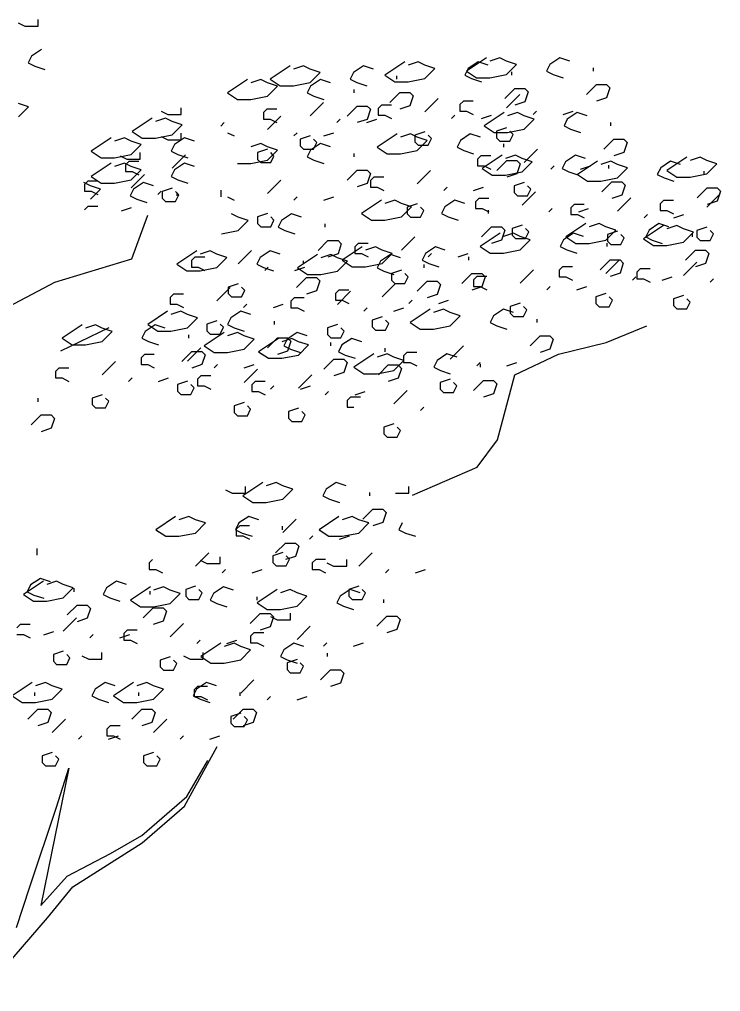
# Model space of a CAD drawing. Header units: millimetres. Extents: x 87938 to 265635, y 330093 to 434310.
# Drawn here: x 119808 to 122006, y 371085 to 374130 of the extents above; entities that cross this region are included whole.
import ezdxf

# ---------------------------------------------------------------- set-up
doc = ezdxf.new("R2010")
doc.units = ezdxf.units.MM

# ---------------------------------------------------------------- blocks, each defined once
blk = doc.blocks.new('A$C5DD37D67')
for p, q in [((2432.2, 5549.1), (2445.2, 5542.6)), ((2445.2, 5542.6), (2471.3, 5542.6)), ((2471.3, 5542.6), (2471.3, 5555.7)), ((2458.2, 5483.9), (2451.7, 5470.9)), ((2477.8, 5497), (2458.2, 5483.9)), ((2451.7, 5470.9), (2464.8, 5464.4)), ((2464.8, 5464.4), (2484.3, 5457.8)), ((2964.9, 5465), (2925.8, 5439)), ((2991, 5465), (2971.4, 5458.5)), ((3004, 5458.5), (2991, 5465)), ((3108.3, 5465), (3088.7, 5452)), ((3127.9, 5458.5), (3108.3, 5465)), ((3189.7, 5472.7), (3150.6, 5446.6)), ((3215.7, 5472.7), (3196.2, 5466.1)), ((3228.8, 5466.1), (3215.7, 5472.7)), ((3248.3, 5459.6), (3228.8, 5466.1)), ((3349.7, 5480.3), (3310.6, 5454.2)), ((3333.1, 5472.7), (3313.5, 5459.6)), ((3352.6, 5466.1), (3333.1, 5472.7)), ((3375.7, 5480.3), (3356.2, 5473.8)), ((3388.8, 5473.8), (3375.7, 5480.3)), ((3408.3, 5467.3), (3388.8, 5473.8)), ((3388.8, 5447.7), (3408.3, 5467.3)), ((3473.5, 5467.3), (3467, 5454.2)), ((3493.1, 5480.3), (3473.5, 5467.3)), ((3512.6, 5473.8), (3493.1, 5480.3)), ((3023.6, 5452), (3004, 5458.5)), ((3004, 5432.4), (3023.6, 5452)), ((3088.7, 5452), (3082.2, 5439)), ((3150.6, 5446.6), (3170.1, 5433.5)), ((3173.5, 5445.5), (3173.5, 5439)), ((3228.8, 5440.1), (3248.3, 5459.6)), ((3313.5, 5459.6), (3307, 5446.6)), ((3307, 5446.6), (3320, 5440.1)), ((3310.6, 5454.2), (3330.1, 5441.2)), ((3356.2, 5441.2), (3388.8, 5447.7)), ((3398.2, 5453.1), (3398.2, 5446.6)), ((3467, 5454.2), (3480, 5447.7)), ((3480, 5447.7), (3499.6, 5441.2)), ((3558.2, 5460.7), (3558.2, 5454.2)), ((2881.1, 5438.4), (2842, 5412.3)), ((2907.2, 5438.4), (2887.6, 5431.8)), ((2920.2, 5431.8), (2907.2, 5438.4)), ((2939.8, 5425.3), (2920.2, 5431.8)), ((2920.2, 5405.7), (2939.8, 5425.3)), ((2925.8, 5439), (2945.4, 5425.9)), ((2945.4, 5425.9), (2971.4, 5425.9)), ((2971.4, 5425.9), (3004, 5432.4)), ((3004.9, 5425.3), (2998.4, 5412.3)), ((3024.5, 5438.4), (3004.9, 5425.3)), ((3044, 5431.8), (3024.5, 5438.4)), ((3082.2, 5439), (3095.3, 5432.4)), ((3095.3, 5432.4), (3114.8, 5425.9)), ((3170.1, 5433.5), (3196.2, 5433.5)), ((3196.2, 5433.5), (3228.8, 5440.1)), ((3320, 5440.1), (3339.6, 5433.5)), ((3330.1, 5441.2), (3356.2, 5441.2)), ((3545.2, 5408.5), (3564.8, 5428.1)), ((3564.8, 5428.1), (3584.3, 5428.1)), ((3584.3, 5428.1), (3590.8, 5421.6)), ((2842, 5412.3), (2861.6, 5399.2)), ((2887.6, 5399.2), (2920.2, 5405.7)), ((2998.4, 5412.3), (3011.5, 5405.7)), ((3011.5, 5405.7), (3031, 5399.2)), ((3089.7, 5418.8), (3089.7, 5412.3)), ((3160.4, 5393.3), (3180, 5412.9)), ((3180, 5412.9), (3199.5, 5412.9)), ((3199.5, 5412.9), (3206.1, 5406.3)), ((3206.1, 5406.3), (3199.5, 5386.8)), ((3385.2, 5400.9), (3404.8, 5420.5)), ((3414.9, 5408.5), (3388.8, 5382.5)), ((3404.8, 5420.5), (3424.3, 5420.5)), ((3424.3, 5420.5), (3430.8, 5414)), ((3430.8, 5414), (3424.3, 5394.4)), ((3590.8, 5421.6), (3584.3, 5402)), ((2452.5, 5384.9), (2432.9, 5391.4)), ((2861.6, 5399.2), (2887.6, 5399.2)), ((3030.1, 5393.3), (3004, 5367.2)), ((3144.1, 5387.9), (3137.5, 5381.4)), ((3163.6, 5387.9), (3144.1, 5387.9)), ((3199.5, 5386.8), (3180, 5380.3)), ((3254.9, 5400.9), (3228.8, 5374.8)), ((3304.1, 5395.5), (3297.5, 5389)), ((3297.5, 5389), (3297.5, 5375.9)), ((3323.6, 5395.5), (3304.1, 5395.5)), ((3424.3, 5394.4), (3404.8, 5387.9)), ((3584.3, 5402), (3564.8, 5395.5)), ((2432.9, 5365.3), (2452.5, 5384.9)), ((2712.2, 5376.2), (2725.2, 5369.7)), ((2725.2, 5369.7), (2751.3, 5369.7)), ((2751.3, 5369.7), (2751.3, 5382.7)), ((2919.3, 5380.3), (2912.8, 5373.7)), ((2912.8, 5373.7), (2912.8, 5360.7)), ((2938.8, 5380.3), (2919.3, 5380.3)), ((3076.6, 5366.6), (3096.2, 5386.2)), ((3096.2, 5386.2), (3115.7, 5386.2)), ((3115.7, 5386.2), (3122.3, 5379.7)), ((3122.3, 5379.7), (3115.7, 5360.1)), ((3137.5, 5381.4), (3137.5, 5368.3)), ((3137.5, 5368.3), (3150.6, 5368.3)), ((3150.6, 5368.3), (3163.6, 5361.8)), ((3287.4, 5368.3), (3280.9, 5361.8)), ((3297.5, 5375.9), (3310.6, 5375.9)), ((3310.6, 5375.9), (3323.6, 5369.4)), ((3339.6, 5361.8), (3359.1, 5368.3)), ((3384, 5373.6), (3344.9, 5347.5)), ((3410, 5373.6), (3390.5, 5367)), ((3423.1, 5367), (3410, 5373.6)), ((3447.4, 5375.9), (3440.9, 5369.4)), ((3499.6, 5369.4), (3519.1, 5375.9)), ((3527.3, 5373.6), (3507.8, 5360.5)), ((3546.9, 5367), (3527.3, 5373.6)), ((2694.4, 5362.1), (2655.3, 5336)), ((2720.5, 5362.1), (2701, 5355.6)), ((2733.5, 5355.6), (2720.5, 5362.1)), ((2753.1, 5349.1), (2733.5, 5355.6)), ((2733.5, 5329.5), (2753.1, 5349.1)), ((2835.5, 5353.6), (2829, 5347)), ((2912.8, 5360.7), (2925.8, 5360.7)), ((2946.3, 5366.6), (2920.2, 5340.5)), ((2925.8, 5360.7), (2938.8, 5354.2)), ((3062.7, 5360.7), (3056.2, 5354.2)), ((3115.7, 5360.1), (3096.2, 5353.6)), ((3114.8, 5354.2), (3134.4, 5360.7)), ((3442.6, 5360.5), (3423.1, 5367)), ((3423.1, 5340.9), (3442.6, 5360.5)), ((3507.8, 5360.5), (3501.3, 5347.5)), ((3592.5, 5354), (3592.5, 5347.5)), ((2655.3, 5336), (2674.9, 5323)), ((2701, 5323), (2733.5, 5329.5)), ((2751.3, 5320.1), (2751.3, 5333.1)), ((2842, 5334), (2855, 5327.5)), ((2978.9, 5334), (2972.4, 5327.5)), ((3031, 5327.5), (3050.6, 5334)), ((3174.4, 5331.6), (3135.3, 5305.5)), ((3200.5, 5331.6), (3181, 5325.1)), ((3213.5, 5325.1), (3200.5, 5331.6)), ((3228.8, 5335.7), (3209.2, 5329.2)), ((3317.8, 5331.6), (3298.3, 5318.6)), ((3337.4, 5325.1), (3317.8, 5331.6)), ((3344.9, 5347.5), (3364.4, 5334.4)), ((3364.4, 5334.4), (3390.5, 5334.4)), ((3388.8, 5343.3), (3369.2, 5336.8)), ((3369.2, 5336.8), (3369.2, 5323.8)), ((3390.5, 5334.4), (3423.1, 5340.9)), ((3401.8, 5330.3), (3395.3, 5336.8)), ((3395.3, 5317.2), (3401.8, 5330.3)), ((3501.3, 5347.5), (3514.3, 5340.9)), ((3514.3, 5340.9), (3533.9, 5334.4)), ((2614.4, 5324), (2575.3, 5297.9)), ((2640.5, 5324), (2621, 5317.5)), ((2653.5, 5317.5), (2640.5, 5324)), ((2673.1, 5310.9), (2653.5, 5317.5)), ((2653.5, 5291.4), (2673.1, 5310.9)), ((2674.9, 5323), (2701, 5323)), ((2712.2, 5326.6), (2725.2, 5320.1)), ((2725.2, 5320.1), (2751.3, 5320.1)), ((2738.3, 5310.9), (2731.8, 5297.9)), ((2757.8, 5324), (2738.3, 5310.9)), ((2777.4, 5317.5), (2757.8, 5324)), ((2907.2, 5312.6), (2887.6, 5306)), ((2920.2, 5306), (2907.2, 5312.6)), ((3004, 5328.1), (2984.5, 5321.6)), ((2984.5, 5321.6), (2984.5, 5308.5)), ((3024.5, 5312.6), (3004.9, 5299.5)), ((3017.1, 5315), (3010.5, 5321.6)), ((3010.5, 5302), (3017.1, 5315)), ((3044, 5306), (3024.5, 5312.6)), ((3209.2, 5329.2), (3209.2, 5316.1)), ((3209.2, 5316.1), (3215.7, 5309.6)), ((3233.1, 5318.6), (3213.5, 5325.1)), ((3213.5, 5299), (3233.1, 5318.6)), ((3241.8, 5322.7), (3235.3, 5329.2)), ((3235.3, 5309.6), (3241.8, 5322.7)), ((3298.3, 5318.6), (3291.8, 5305.5)), ((3369.2, 5323.8), (3375.7, 5317.2)), ((3375.7, 5317.2), (3388.8, 5317.2)), ((3383, 5312.1), (3383, 5305.5)), ((3388.8, 5317.2), (3395.3, 5317.2)), ((3579.5, 5301.8), (3599, 5321.4)), ((3599, 5321.4), (3618.6, 5321.4)), ((3618.6, 5321.4), (3625.1, 5314.9)), ((3625.1, 5314.9), (3618.6, 5295.3)), ((2575.3, 5297.9), (2594.9, 5284.9)), ((2621, 5284.9), (2653.5, 5291.4)), ((2671.3, 5282), (2671.3, 5295)), ((2731.8, 5297.9), (2744.8, 5291.4)), ((2744.8, 5291.4), (2764.3, 5284.9)), ((2920.2, 5301.4), (2900.7, 5294.9)), ((2900.7, 5294.9), (2900.7, 5281.8)), ((2939.8, 5299.5), (2920.2, 5306)), ((2920.2, 5279.9), (2939.8, 5299.5)), ((2933.2, 5288.3), (2926.7, 5294.9)), ((2984.5, 5308.5), (2991, 5302)), ((2991, 5302), (3004, 5302)), ((3004.9, 5299.5), (2998.4, 5286.5)), ((3004, 5302), (3010.5, 5302)), ((3089.7, 5293), (3089.7, 5286.5)), ((3135.3, 5305.5), (3154.9, 5292.5)), ((3154.9, 5292.5), (3181, 5292.5)), ((3181, 5292.5), (3213.5, 5299)), ((3215.7, 5309.6), (3228.8, 5309.6)), ((3228.8, 5309.6), (3235.3, 5309.6)), ((3291.8, 5305.5), (3304.8, 5299)), ((3304.8, 5299), (3324.3, 5292.5)), ((3449.1, 5301.8), (3423.1, 5275.7)), ((3618.6, 5295.3), (3599, 5288.8)), ((2614.4, 5274.4), (2575.3, 5248.3)), ((2594.9, 5284.9), (2621, 5284.9)), ((2640.5, 5274.4), (2621, 5267.9)), ((2632.2, 5288.5), (2645.2, 5282)), ((2653.5, 5267.9), (2640.5, 5274.4)), ((2648.8, 5277.3), (2642.3, 5270.8)), ((2645.2, 5282), (2671.3, 5282)), ((2668.4, 5277.3), (2648.8, 5277.3)), ((2759.6, 5290.4), (2733.5, 5264.3)), ((2757.8, 5274.4), (2738.3, 5261.4)), ((2777.4, 5267.9), (2757.8, 5274.4)), ((2861.6, 5273.4), (2887.6, 5273.4)), ((2887.6, 5273.4), (2920.2, 5279.9)), ((2900.7, 5281.8), (2907.2, 5275.3)), ((2907.2, 5275.3), (2920.2, 5275.3)), ((2920.2, 5275.3), (2926.7, 5275.3)), ((2926.7, 5275.3), (2933.2, 5288.3)), ((2998.4, 5286.5), (3011.5, 5279.9)), ((3011.5, 5279.9), (3031, 5273.4)), ((3338.3, 5288.8), (3331.8, 5282.2)), ((3331.8, 5282.2), (3331.8, 5269.2)), ((3357.9, 5288.8), (3338.3, 5288.8)), ((3380.2, 5289.7), (3341.1, 5263.6)), ((3370, 5259.9), (3389.5, 5279.4)), ((3406.2, 5289.7), (3386.7, 5283.2)), ((3389.5, 5279.4), (3409.1, 5279.4)), ((3419.3, 5283.2), (3406.2, 5289.7)), ((3409.1, 5279.4), (3415.6, 5272.9)), ((3415.6, 5272.9), (3409.1, 5253.3)), ((3438.8, 5276.6), (3419.3, 5283.2)), ((3419.3, 5257.1), (3438.8, 5276.6)), ((3504, 5276.6), (3497.5, 5263.6)), ((3523.5, 5289.7), (3504, 5276.6)), ((3543.1, 5283.2), (3523.5, 5289.7)), ((3566.8, 5278.2), (3527.7, 5252.2)), ((3592.9, 5278.2), (3573.3, 5271.7)), ((3605.9, 5271.7), (3592.9, 5278.2)), ((3710.2, 5278.2), (3690.7, 5265.2)), ((3742.1, 5285.9), (3703, 5259.8)), ((3729.8, 5271.7), (3710.2, 5278.2)), ((3768.1, 5285.9), (3748.6, 5279.3)), ((3781.2, 5279.3), (3768.1, 5285.9)), ((3800.7, 5272.8), (3781.2, 5279.3)), ((3781.2, 5253.3), (3800.7, 5272.8)), ((2642.3, 5270.8), (2642.3, 5257.8)), ((2642.3, 5257.8), (2655.3, 5257.8)), ((2673.1, 5261.4), (2653.5, 5267.9)), ((2653.5, 5241.8), (2673.1, 5261.4)), ((2655.3, 5257.8), (2668.4, 5251.2)), ((2738.3, 5261.4), (2731.8, 5248.3)), ((3076.6, 5240.8), (3096.2, 5260.4)), ((3096.2, 5260.4), (3115.7, 5260.4)), ((3115.7, 5260.4), (3122.3, 5253.9)), ((3122.3, 5253.9), (3115.7, 5234.3)), ((3239.6, 5259.9), (3213.5, 5233.8)), ((3331.8, 5269.2), (3344.9, 5269.2)), ((3341.1, 5263.6), (3360.6, 5250.5)), ((3344.9, 5269.2), (3357.9, 5262.7)), ((3386.7, 5250.5), (3419.3, 5257.1)), ((3409.1, 5253.3), (3389.5, 5246.8)), ((3481.7, 5269.2), (3475.2, 5262.7)), ((3497.5, 5263.6), (3510.5, 5257.1)), ((3510.5, 5257.1), (3530.1, 5250.5)), ((3533.9, 5262.7), (3553.4, 5269.2)), ((3588.7, 5270.1), (3588.7, 5263.6)), ((3625.5, 5265.2), (3605.9, 5271.7)), ((3605.9, 5245.6), (3625.5, 5265.2)), ((3690.7, 5265.2), (3684.1, 5252.2)), ((3703, 5259.8), (3722.5, 5246.7)), ((3748.6, 5246.7), (3781.2, 5253.3)), ((3775.4, 5258.7), (3775.4, 5252.2)), ((2573.5, 5229.8), (2560.5, 5236.3)), ((2568.8, 5239.2), (2562.3, 5232.7)), ((2588.4, 5239.2), (2568.8, 5239.2)), ((2575.3, 5248.3), (2594.9, 5235.3)), ((2594.9, 5235.3), (2621, 5235.3)), ((2621, 5235.3), (2653.5, 5241.8)), ((2679.6, 5252.2), (2653.5, 5226.2)), ((2677.8, 5236.3), (2658.3, 5223.3)), ((2697.4, 5229.8), (2677.8, 5236.3)), ((2731.8, 5248.3), (2744.8, 5241.8)), ((2744.8, 5241.8), (2764.3, 5235.3)), ((2946.3, 5240.8), (2920.2, 5214.7)), ((3115.7, 5234.3), (3096.2, 5227.8)), ((3128.8, 5246.8), (3122.3, 5240.3)), ((3122.3, 5240.3), (3122.3, 5227.3)), ((3148.4, 5246.8), (3128.8, 5246.8)), ((3360.6, 5250.5), (3386.7, 5250.5)), ((3423.1, 5236.6), (3403.5, 5230.1)), ((3527.7, 5252.2), (3547.3, 5239.1)), ((3547.3, 5239.1), (3573.3, 5239.1)), ((3573.3, 5239.1), (3605.9, 5245.6)), ((3575.7, 5217.9), (3595.2, 5237.5)), ((3595.2, 5237.5), (3614.8, 5237.5)), ((3614.8, 5237.5), (3621.3, 5231)), ((3684.1, 5252.2), (3697.2, 5245.6)), ((3697.2, 5245.6), (3716.7, 5239.1)), ((3722.5, 5246.7), (3748.6, 5246.7)), ((2562.3, 5232.7), (2562.3, 5219.6)), ((2562.3, 5219.6), (2575.3, 5219.6)), ((2593.1, 5223.3), (2573.5, 5229.8)), ((2573.5, 5203.7), (2593.1, 5223.3)), ((2575.3, 5219.6), (2588.4, 5213.1)), ((2658.3, 5223.3), (2651.8, 5210.2)), ((2712.2, 5219.6), (2705.7, 5213.1)), ((2733.5, 5225.1), (2714, 5218.6)), ((2714, 5218.6), (2714, 5205.6)), ((2746.6, 5212.1), (2740.1, 5218.6)), ((2743, 5216.7), (2743, 5210.2)), ((2829, 5221.2), (2829, 5208.2)), ((3122.3, 5227.3), (3135.3, 5227.3)), ((3135.3, 5227.3), (3148.4, 5220.7)), ((3272.2, 5227.3), (3265.7, 5220.7)), ((3324.3, 5220.7), (3343.9, 5227.3)), ((3403.5, 5230.1), (3403.5, 5217)), ((3403.5, 5217), (3410, 5210.5)), ((3445.3, 5217.9), (3419.3, 5191.8)), ((3436.1, 5223.5), (3429.6, 5230.1)), ((3429.6, 5210.5), (3436.1, 5223.5)), ((3621.3, 5231), (3614.8, 5211.4)), ((3762.3, 5206.5), (3781.9, 5226.1)), ((3781.9, 5226.1), (3801.4, 5226.1)), ((3801.4, 5226.1), (3808, 5219.5)), ((3808, 5219.5), (3801.4, 5200)), ((2651.8, 5210.2), (2664.8, 5203.7)), ((2664.8, 5203.7), (2684.3, 5197.2)), ((2714, 5205.6), (2720.5, 5199.1)), ((2720.5, 5199.1), (2733.5, 5199.1)), ((2733.5, 5199.1), (2740.1, 5199.1)), ((2740.1, 5199.1), (2746.6, 5212.1)), ((2842, 5208.2), (2855, 5201.7)), ((2978.9, 5208.2), (2972.4, 5201.7)), ((3031, 5201.7), (3050.6, 5208.2)), ((3144, 5202), (3104.9, 5175.9)), ((3170, 5202), (3150.5, 5195.5)), ((3183.1, 5195.5), (3170, 5202)), ((3287.3, 5202), (3267.8, 5189)), ((3306.9, 5195.5), (3287.3, 5202)), ((3334.5, 5204.9), (3328, 5198.4)), ((3328, 5198.4), (3328, 5185.3)), ((3354.1, 5204.9), (3334.5, 5204.9)), ((3410, 5210.5), (3423.1, 5210.5)), ((3423.1, 5210.5), (3429.6, 5210.5)), ((3614.8, 5211.4), (3595.2, 5204.9)), ((3632, 5206.5), (3605.9, 5180.4)), ((3696.4, 5201.1), (3689.9, 5194.6)), ((3716, 5201.1), (3696.4, 5201.1)), ((3807.2, 5214.1), (3781.2, 5188)), ((3801.4, 5200), (3781.9, 5193.5)), ((2568.8, 5189.6), (2562.3, 5183.1)), ((2588.4, 5189.6), (2568.8, 5189.6)), ((2653.5, 5187), (2634, 5180.5)), ((3202.6, 5189), (3183.1, 5195.5)), ((3183.1, 5169.4), (3202.6, 5189)), ((3213.5, 5194.6), (3194, 5188.1)), ((3194, 5188.1), (3194, 5175.1)), ((3226.6, 5181.6), (3220.1, 5188.1)), ((3220.1, 5168.6), (3226.6, 5181.6)), ((3267.8, 5189), (3261.3, 5175.9)), ((3328, 5185.3), (3341.1, 5185.3)), ((3341.1, 5185.3), (3354.1, 5178.8)), ((3352.5, 5182.4), (3352.5, 5175.9)), ((3477.9, 5185.3), (3471.4, 5178.8)), ((3521.2, 5193.5), (3514.7, 5186.9)), ((3514.7, 5186.9), (3514.7, 5173.9)), ((3540.8, 5193.5), (3521.2, 5193.5)), ((3530.1, 5178.8), (3549.6, 5185.3)), ((3689.9, 5194.6), (3689.9, 5181.5)), ((3689.9, 5181.5), (3703, 5181.5)), ((3703, 5181.5), (3716, 5175)), ((2654.8, 5086.8), (2686.2, 5172.4)), ((2863.1, 5168.8), (2850, 5175.3)), ((2882.6, 5162.3), (2863.1, 5168.8)), ((2863.1, 5142.7), (2882.6, 5162.3)), ((2920.2, 5175.6), (2900.7, 5169.1)), ((2900.7, 5169.1), (2900.7, 5156)), ((2933.2, 5162.5), (2926.7, 5169.1)), ((2926.7, 5149.5), (2933.2, 5162.5)), ((2947.8, 5162.3), (2941.3, 5149.2)), ((2967.3, 5175.3), (2947.8, 5162.3)), ((2986.9, 5168.8), (2967.3, 5175.3)), ((3104.9, 5175.9), (3124.4, 5162.9)), ((3124.4, 5162.9), (3150.5, 5162.9)), ((3150.5, 5162.9), (3183.1, 5169.4)), ((3194, 5175.1), (3200.5, 5168.6)), ((3200.5, 5168.6), (3213.5, 5168.6)), ((3213.5, 5168.6), (3220.1, 5168.6)), ((3261.3, 5175.9), (3274.3, 5169.4)), ((3274.3, 5169.4), (3293.9, 5162.9)), ((3514.7, 5173.9), (3527.7, 5173.9)), ((3527.7, 5173.9), (3540.8, 5167.4)), ((3664.6, 5173.9), (3658.1, 5167.4)), ((3716.7, 5167.4), (3736.3, 5173.9)), ((2830.5, 5136.2), (2863.1, 5142.7)), ((2900.7, 5156), (2907.2, 5149.5)), ((2907.2, 5149.5), (2920.2, 5149.5)), ((2920.2, 5149.5), (2926.7, 5149.5)), ((2941.3, 5149.2), (2954.3, 5142.7)), ((2954.3, 5142.7), (2973.9, 5136.2)), ((3032.5, 5155.8), (3032.5, 5149.2)), ((3339.5, 5130.3), (3359, 5149.8)), ((3359, 5149.8), (3378.6, 5149.8)), ((3378.6, 5149.8), (3385.1, 5143.3)), ((3385.1, 5143.3), (3378.6, 5123.7)), ((3419.3, 5152.7), (3399.7, 5146.2)), ((3399.7, 5146.2), (3399.7, 5133.1)), ((3432.3, 5139.7), (3425.8, 5146.2)), ((3425.8, 5126.6), (3432.3, 5139.7)), ((3544, 5156.3), (3504.9, 5130.2)), ((3570, 5156.3), (3550.5, 5149.7)), ((3583.1, 5149.7), (3570, 5156.3)), ((3602.6, 5143.2), (3583.1, 5149.7)), ((3583.1, 5123.6), (3602.6, 5143.2)), ((3605.9, 5141.3), (3586.4, 5134.8)), ((3696.3, 5152.4), (3657.2, 5126.4)), ((3667.8, 5143.2), (3661.3, 5130.2)), ((3687.3, 5156.3), (3667.8, 5143.2)), ((3706.9, 5149.7), (3687.3, 5156.3)), ((3722.4, 5152.4), (3702.9, 5145.9)), ((3735.4, 5145.9), (3722.4, 5152.4)), ((3755, 5139.4), (3735.4, 5145.9)), ((3735.4, 5119.8), (3755, 5139.4)), ((3781.2, 5148.9), (3761.6, 5142.4)), ((3761.6, 5142.4), (3761.6, 5129.3)), ((3794.2, 5135.9), (3787.7, 5142.4)), ((3019.5, 5103.6), (3039, 5123.1)), ((3039, 5123.1), (3058.6, 5123.1)), ((3058.6, 5123.1), (3065.1, 5116.6)), ((3209.1, 5130.3), (3183.1, 5104.2)), ((3376.3, 5137.2), (3337.2, 5111.1)), ((3378.6, 5123.7), (3359, 5117.2)), ((3402.4, 5137.2), (3382.9, 5130.7)), ((3399.7, 5133.1), (3406.2, 5126.6)), ((3415.4, 5130.7), (3402.4, 5137.2)), ((3406.2, 5126.6), (3419.3, 5126.6)), ((3435, 5124.2), (3415.4, 5130.7)), ((3415.4, 5104.6), (3435, 5124.2)), ((3419.3, 5126.6), (3425.8, 5126.6)), ((3500.2, 5124.2), (3493.7, 5111.1)), ((3519.7, 5137.2), (3500.2, 5124.2)), ((3504.9, 5130.2), (3524.4, 5117.1)), ((3539.3, 5130.7), (3519.7, 5137.2)), ((3550.5, 5117.1), (3583.1, 5123.6)), ((3586.4, 5134.8), (3586.4, 5121.7)), ((3586.4, 5121.7), (3592.9, 5115.2)), ((3619, 5128.2), (3612.4, 5134.8)), ((3612.4, 5115.2), (3619, 5128.2)), ((3657.2, 5126.4), (3676.8, 5113.3)), ((3661.3, 5130.2), (3674.3, 5123.6)), ((3674.3, 5123.6), (3693.9, 5117.1)), ((3752.5, 5136.7), (3752.5, 5130.2)), ((3761.6, 5129.3), (3768.1, 5122.8)), ((3768.1, 5122.8), (3781.2, 5122.8)), ((3781.2, 5122.8), (3787.7, 5122.8)), ((3787.7, 5122.8), (3794.2, 5135.9)), ((2782.1, 5102.9), (2743, 5076.8)), ((2808.1, 5102.9), (2788.6, 5096.4)), ((2821.2, 5096.4), (2808.1, 5102.9)), ((2889.1, 5103.6), (2863.1, 5077.5)), ((2925.4, 5102.9), (2905.9, 5089.8)), ((2945, 5096.4), (2925.4, 5102.9)), ((3065.1, 5116.6), (3058.6, 5097)), ((3105.9, 5110.5), (3066.8, 5084.4)), ((3098.3, 5117.2), (3091.8, 5110.7)), ((3091.8, 5110.7), (3091.8, 5097.6)), ((3117.9, 5117.2), (3098.3, 5117.2)), ((3131.9, 5110.5), (3112.4, 5104)), ((3145, 5104), (3131.9, 5110.5)), ((3164.5, 5097.5), (3145, 5104)), ((3249.3, 5110.5), (3229.7, 5097.5)), ((3268.8, 5104), (3249.3, 5110.5)), ((3337.2, 5111.1), (3356.8, 5098.1)), ((3382.9, 5098.1), (3415.4, 5104.6)), ((3493.7, 5111.1), (3506.7, 5104.6)), ((3506.7, 5104.6), (3526.2, 5098.1)), ((3524.4, 5117.1), (3550.5, 5117.1)), ((3584.9, 5117.6), (3584.9, 5111.1)), ((3592.9, 5115.2), (3605.9, 5115.2)), ((3605.9, 5115.2), (3612.4, 5115.2)), ((3676.8, 5113.3), (3702.9, 5113.3)), ((3702.9, 5113.3), (3735.4, 5119.8)), ((3739.5, 5084.5), (3759, 5104.1)), ((3759, 5104.1), (3778.6, 5104.1)), ((3778.6, 5104.1), (3785.1, 5097.6)), ((2503.7, 5041), (2654.8, 5086.8)), ((2778.3, 5090.5), (2771.8, 5084)), ((2771.8, 5084), (2771.8, 5071)), ((2797.9, 5090.5), (2778.3, 5090.5)), ((2840.7, 5089.8), (2821.2, 5096.4)), ((2821.2, 5070.3), (2840.7, 5089.8)), ((2905.9, 5089.8), (2899.4, 5076.8)), ((3018.3, 5095.3), (2979.1, 5069.2)), ((2990.6, 5083.3), (2990.6, 5076.8)), ((3044.3, 5095.3), (3024.8, 5088.7)), ((3058.6, 5097), (3039, 5090.5)), ((3057.4, 5088.7), (3044.3, 5095.3)), ((3076.9, 5082.2), (3057.4, 5088.7)), ((3057.4, 5062.6), (3076.9, 5082.2)), ((3066.8, 5084.4), (3086.3, 5071.4)), ((3091.8, 5097.6), (3104.9, 5097.6)), ((3104.9, 5097.6), (3117.9, 5091.1)), ((3142.1, 5082.2), (3135.6, 5069.2)), ((3161.6, 5095.3), (3142.1, 5082.2)), ((3145, 5077.9), (3164.5, 5097.5)), ((3181.2, 5088.7), (3161.6, 5095.3)), ((3229.7, 5097.5), (3223.2, 5084.4)), ((3223.2, 5084.4), (3236.2, 5077.9)), ((3241.7, 5097.6), (3235.2, 5091.1)), ((3293.9, 5091.1), (3313.4, 5097.6)), ((3314.4, 5090.9), (3314.4, 5084.4)), ((3356.8, 5098.1), (3382.9, 5098.1)), ((3571.9, 5065.4), (3591.4, 5085)), ((3609.1, 5084.5), (3583.1, 5058.4)), ((3591.4, 5085), (3611, 5085)), ((3611, 5085), (3617.5, 5078.5)), ((3785.1, 5097.6), (3778.6, 5078)), ((2743, 5076.8), (2762.5, 5063.8)), ((2762.5, 5063.8), (2788.6, 5063.8)), ((2771.8, 5071), (2784.9, 5071)), ((2784.9, 5071), (2797.9, 5064.4)), ((2788.6, 5063.8), (2821.2, 5070.3)), ((2899.4, 5076.8), (2912.4, 5070.3)), ((2912.4, 5070.3), (2932, 5063.8)), ((2921.7, 5071), (2915.2, 5064.4)), ((2973.9, 5064.4), (2993.4, 5071)), ((2979.1, 5069.2), (2998.7, 5056.1)), ((3086.3, 5071.4), (3112.4, 5071.4)), ((3112.4, 5071.4), (3145, 5077.9)), ((3135.6, 5069.2), (3148.6, 5062.6)), ((3183.1, 5065), (3163.5, 5058.5)), ((3226.8, 5075.7), (3226.8, 5069.2)), ((3236.2, 5077.9), (3255.8, 5071.4)), ((3441.5, 5065.4), (3415.4, 5039.4)), ((3498.3, 5071.5), (3491.8, 5064.9)), ((3491.8, 5064.9), (3491.8, 5051.9)), ((3517.9, 5071.5), (3498.3, 5071.5)), ((3617.5, 5078.5), (3611, 5058.9)), ((3650.7, 5067.7), (3644.2, 5061.1)), ((3670.3, 5067.7), (3650.7, 5067.7)), ((3761.5, 5080.7), (3735.4, 5054.6)), ((3778.6, 5078), (3759, 5071.5)), ((2977.6, 5031.1), (2997.1, 5050.7)), ((2997.1, 5050.7), (3016.7, 5050.7)), ((2998.7, 5056.1), (3024.8, 5056.1)), ((3016.7, 5050.7), (3023.2, 5044.2)), ((3023.2, 5044.2), (3016.7, 5024.6)), ((3024.8, 5056.1), (3057.4, 5062.6)), ((3148.6, 5062.6), (3168.2, 5056.1)), ((3163.5, 5058.5), (3163.5, 5045.5)), ((3163.5, 5045.5), (3170, 5038.9)), ((3196.1, 5052), (3189.6, 5058.5)), ((3189.6, 5038.9), (3196.1, 5052)), ((3301.4, 5038.8), (3320.9, 5058.3)), ((3320.9, 5058.3), (3340.5, 5058.3)), ((3330.7, 5052.4), (3324.2, 5045.9)), ((3324.2, 5045.9), (3324.2, 5032.8)), ((3350.3, 5052.4), (3330.7, 5052.4)), ((3340.5, 5058.3), (3347, 5051.8)), ((3347, 5051.8), (3340.5, 5032.2)), ((3491.8, 5051.9), (3504.9, 5051.9)), ((3504.9, 5051.9), (3517.9, 5045.4)), ((3611, 5058.9), (3591.4, 5052.4)), ((3641.7, 5051.9), (3635.2, 5045.4)), ((3644.2, 5061.1), (3644.2, 5048.1)), ((3644.2, 5048.1), (3657.2, 5048.1)), ((3657.2, 5048.1), (3670.3, 5041.6)), ((3693.9, 5045.4), (3713.4, 5051.9)), ((3794.1, 5048.1), (3787.6, 5041.6)), ((2386.9, 4979.3), (2503.7, 5041)), ((2847.2, 5031.1), (2821.2, 5005)), ((2863.1, 5038.3), (2843.5, 5031.8)), ((2843.5, 5031.8), (2843.5, 5018.8)), ((2876.1, 5025.3), (2869.6, 5031.8)), ((2869.6, 5012.3), (2876.1, 5025.3)), ((3060.2, 5025.7), (3053.7, 5019.2)), ((3079.8, 5025.7), (3060.2, 5025.7)), ((3171, 5038.8), (3145, 5012.7)), ((3170, 5038.9), (3183.1, 5038.9)), ((3183.1, 5038.9), (3189.6, 5038.9)), ((3213.8, 5023.5), (3233.3, 5043.1)), ((3233.3, 5043.1), (3252.9, 5043.1)), ((3252.9, 5043.1), (3259.4, 5036.6)), ((3259.4, 5036.6), (3252.9, 5017)), ((3340.5, 5032.2), (3320.9, 5025.7)), ((3324.2, 5032.8), (3337.2, 5032.8)), ((3337.2, 5032.8), (3350.3, 5026.3)), ((3474.1, 5032.8), (3467.6, 5026.3)), ((3526.2, 5026.3), (3545.8, 5032.8)), ((2736.4, 5018.1), (2729.9, 5011.6)), ((2729.9, 5011.6), (2729.9, 4998.5)), ((2756, 5018.1), (2736.4, 5018.1)), ((2843.5, 5018.8), (2850, 5012.3)), ((2850, 5012.3), (2863.1, 5012.3)), ((2863.1, 5012.3), (2869.6, 5012.3)), ((2972.6, 5010.5), (2966.1, 5003.9)), ((2992.2, 5010.5), (2972.6, 5010.5)), ((3016.7, 5024.6), (2997.1, 5018.1)), ((3053.7, 5019.2), (3053.7, 5006.2)), ((3053.7, 5006.2), (3066.8, 5006.2)), ((3083.4, 5023.5), (3057.4, 4997.4)), ((3066.8, 5006.2), (3079.8, 4999.6)), ((3203.6, 5006.2), (3197.1, 4999.6)), ((3252.9, 5017), (3233.3, 5010.5)), ((3255.8, 4999.6), (3275.3, 5006.2)), ((3583.1, 5019.3), (3563.5, 5012.8)), ((3563.5, 5012.8), (3563.5, 4999.7)), ((3596.1, 5006.2), (3589.6, 5012.8)), ((3589.6, 4993.2), (3596.1, 5006.2)), ((3735.4, 5015.5), (3715.9, 5009)), ((3715.9, 5009), (3715.9, 4995.9)), ((3748.5, 5002.4), (3742, 5009)), ((2729.9, 4998.5), (2743, 4998.5)), ((2743, 4998.5), (2756, 4992)), ((2879.8, 4998.5), (2873.3, 4992)), ((2932, 4992), (2951.5, 4998.5)), ((2966.1, 5003.9), (2966.1, 4990.9)), ((2966.1, 4990.9), (2979.1, 4990.9)), ((2979.1, 4990.9), (2992.2, 4984.4)), ((3116, 4990.9), (3109.5, 4984.4)), ((3168.2, 4984.4), (3187.7, 4990.9)), ((3239.2, 4988.5), (3200.1, 4962.4)), ((3265.3, 4988.5), (3245.7, 4982)), ((3278.3, 4982), (3265.3, 4988.5)), ((3382.6, 4988.5), (3363, 4975.5)), ((3402.1, 4982), (3382.6, 4988.5)), ((3415.4, 5000.2), (3395.9, 4993.7)), ((3395.9, 4993.7), (3395.9, 4980.7)), ((3428.5, 4987.2), (3422, 4993.7)), ((3422, 4974.1), (3428.5, 4987.2)), ((3563.5, 4999.7), (3570, 4993.2)), ((3570, 4993.2), (3583.1, 4993.2)), ((3583.1, 4993.2), (3589.6, 4993.2)), ((3715.9, 4995.9), (3722.4, 4989.4)), ((3722.4, 4989.4), (3735.4, 4989.4)), ((3735.4, 4989.4), (3742, 4989.4)), ((3742, 4989.4), (3748.5, 5002.4)), ((2724.9, 4984.7), (2685.8, 4958.6)), ((2751, 4984.7), (2731.4, 4978.2)), ((2764, 4978.2), (2751, 4984.7)), ((2783.6, 4971.7), (2764, 4978.2)), ((2764, 4952.1), (2783.6, 4971.7)), ((2848.7, 4971.7), (2842.2, 4958.6)), ((2868.3, 4984.7), (2848.7, 4971.7)), ((2887.9, 4978.2), (2868.3, 4984.7)), ((3145, 4973.5), (3125.4, 4967)), ((3297.9, 4975.5), (3278.3, 4982)), ((3278.3, 4955.9), (3297.9, 4975.5)), ((3363, 4975.5), (3356.5, 4962.4)), ((3395.9, 4980.7), (3402.4, 4974.1)), ((3402.4, 4974.1), (3415.4, 4974.1)), ((3415.4, 4974.1), (3422, 4974.1)), ((3447.8, 4969), (3447.8, 4962.4)), ((2609.8, 4951.9), (2515.1, 4905.9)), ((2557.3, 4958), (2518.2, 4931.9)), ((2583.4, 4958), (2563.8, 4951.5)), ((2596.4, 4951.5), (2583.4, 4958)), ((2616, 4945), (2596.4, 4951.5)), ((2700.7, 4958), (2681.1, 4945)), ((2685.8, 4958.6), (2705.4, 4945.6)), ((2720.2, 4951.5), (2700.7, 4958)), ((2731.4, 4945.6), (2764, 4952.1)), ((2821.2, 4965.9), (2801.6, 4959.4)), ((2801.6, 4959.4), (2801.6, 4946.3)), ((2834.2, 4952.9), (2827.7, 4959.4)), ((2827.7, 4939.8), (2834.2, 4952.9)), ((2842.2, 4958.6), (2855.3, 4952.1)), ((2855.3, 4952.1), (2874.8, 4945.6)), ((2933.5, 4965.1), (2933.5, 4958.6)), ((3057.4, 4958.3), (3037.8, 4951.8)), ((3037.8, 4951.8), (3037.8, 4938.7)), ((3070.4, 4945.2), (3063.9, 4951.8)), ((3125.4, 4967), (3125.4, 4954)), ((3125.4, 4954), (3131.9, 4947.4)), ((3158, 4960.5), (3151.5, 4967)), ((3151.5, 4947.4), (3158, 4960.5)), ((3200.1, 4962.4), (3219.7, 4949.4)), ((3219.7, 4949.4), (3245.7, 4949.4)), ((3245.7, 4949.4), (3278.3, 4955.9)), ((3356.5, 4962.4), (3369.6, 4955.9)), ((3369.6, 4955.9), (3389.1, 4949.4)), ((3583.6, 4923.5), (3663.6, 4955.9)), ((2518.2, 4931.9), (2537.7, 4918.9)), ((2596.4, 4925.4), (2616, 4945)), ((2681.1, 4945), (2674.6, 4931.9)), ((2674.6, 4931.9), (2687.6, 4925.4)), ((2705.4, 4945.6), (2731.4, 4945.6)), ((2765.9, 4938.5), (2765.9, 4931.9)), ((2835.4, 4942.8), (2796.3, 4916.7)), ((2801.6, 4946.3), (2808.1, 4939.8)), ((2808.1, 4939.8), (2821.2, 4939.8)), ((2821.2, 4939.8), (2827.7, 4939.8)), ((2861.5, 4942.8), (2841.9, 4936.2)), ((2874.5, 4936.2), (2861.5, 4942.8)), ((2894.1, 4929.7), (2874.5, 4936.2)), ((2874.5, 4910.2), (2894.1, 4929.7)), ((2942.1, 4931.3), (2903, 4905.2)), ((2920.4, 4913), (2940, 4932.5)), ((2940, 4932.5), (2959.5, 4932.5)), ((2968.1, 4931.3), (2948.6, 4924.8)), ((2959.2, 4929.7), (2952.7, 4916.7)), ((2978.8, 4942.8), (2959.2, 4929.7)), ((2959.5, 4932.5), (2966.1, 4926)), ((2981.2, 4924.8), (2968.1, 4931.3)), ((2998.3, 4936.2), (2978.8, 4942.8)), ((3037.8, 4938.7), (3044.3, 4932.2)), ((3044.3, 4932.2), (3057.4, 4932.2)), ((3057.4, 4932.2), (3063.9, 4932.2)), ((3063.9, 4932.2), (3070.4, 4945.2)), ((3085.4, 4931.3), (3065.9, 4918.3)), ((3105, 4924.8), (3085.4, 4931.3)), ((3131.9, 4947.4), (3145, 4947.4)), ((3145, 4947.4), (3151.5, 4947.4)), ((3434.7, 4916.8), (3454.3, 4936.3)), ((3454.3, 4936.3), (3473.8, 4936.3)), ((3473.8, 4936.3), (3480.3, 4929.8)), ((3480.3, 4929.8), (3473.8, 4910.2)), ((2537.7, 4918.9), (2563.8, 4918.9)), ((2563.8, 4918.9), (2596.4, 4925.4)), ((2687.6, 4925.4), (2707.2, 4918.9)), ((2790.1, 4913), (2764, 4886.9)), ((2796.3, 4916.7), (2815.8, 4903.6)), ((2952.7, 4916.7), (2965.7, 4910.2)), ((2966.1, 4926), (2959.5, 4906.4)), ((3000.7, 4918.3), (2981.2, 4924.8)), ((2981.2, 4898.7), (3000.7, 4918.3)), ((3044, 4923.2), (3044, 4916.7)), ((3065.9, 4918.3), (3059.4, 4905.2)), ((3150.6, 4911.8), (3150.6, 4905.2)), ((3304.4, 4916.8), (3278.3, 4890.7)), ((3490.2, 4900.1), (3583.6, 4923.5)), ((2679.3, 4899.9), (2672.8, 4893.4)), ((2672.8, 4893.4), (2672.8, 4880.3)), ((2698.8, 4899.9), (2679.3, 4899.9)), ((2752.8, 4886.3), (2772.4, 4905.8)), ((2772.4, 4905.8), (2791.9, 4905.8)), ((2791.9, 4905.8), (2798.4, 4899.3)), ((2798.4, 4899.3), (2791.9, 4879.8)), ((2815.8, 4903.6), (2841.9, 4903.6)), ((2841.9, 4903.6), (2874.5, 4910.2)), ((2903, 4905.2), (2922.5, 4892.2)), ((2922.5, 4892.2), (2948.6, 4892.2)), ((2959.5, 4906.4), (2940, 4899.9)), ((2948.6, 4892.2), (2981.2, 4898.7)), ((2965.7, 4910.2), (2985.3, 4903.6)), ((3059.4, 4905.2), (3072.4, 4898.7)), ((3072.4, 4898.7), (3092, 4892.2)), ((3128.7, 4900.8), (3089.6, 4874.7)), ((3154.8, 4900.8), (3135.2, 4894.3)), ((3167.8, 4894.3), (3154.8, 4900.8)), ((3187.4, 4887.8), (3167.8, 4894.3)), ((3193.6, 4903.7), (3187.1, 4897.2)), ((3187.1, 4897.2), (3187.1, 4884.2)), ((3213.1, 4903.7), (3193.6, 4903.7)), ((3272.1, 4900.8), (3252.6, 4887.8)), ((3291.7, 4894.3), (3272.1, 4900.8)), ((3404.8, 4860), (3490.2, 4900.1)), ((3473.8, 4910.2), (3454.3, 4903.7)), ((2511.7, 4873.2), (2505.2, 4866.7)), ((2531.2, 4873.2), (2511.7, 4873.2)), ((2622.5, 4886.3), (2596.4, 4860.2)), ((2672.8, 4880.3), (2685.8, 4880.3)), ((2685.8, 4880.3), (2698.8, 4873.8)), ((2791.9, 4879.8), (2772.4, 4873.2)), ((2822.7, 4880.3), (2816.2, 4873.8)), ((2874.8, 4873.8), (2894.4, 4880.3)), ((3030.9, 4871), (3050.5, 4890.6)), ((3050.5, 4890.6), (3070, 4890.6)), ((3070, 4890.6), (3076.5, 4884.1)), ((3076.5, 4884.1), (3070, 4864.5)), ((3089.6, 4874.7), (3109.2, 4861.7)), ((3137.6, 4859.6), (3157.1, 4879.2)), ((3157.1, 4879.2), (3176.7, 4879.2)), ((3167.8, 4868.2), (3187.4, 4887.8)), ((3176.7, 4879.2), (3183.2, 4872.6)), ((3183.2, 4872.6), (3176.7, 4853.1)), ((3187.1, 4884.2), (3200.1, 4884.2)), ((3200.1, 4884.2), (3213.1, 4877.6)), ((3252.6, 4887.8), (3246, 4874.7)), ((3246, 4874.7), (3259.1, 4868.2)), ((3337, 4884.2), (3330.4, 4877.6)), ((3337.3, 4881.3), (3337.3, 4874.7)), ((3389.1, 4877.6), (3408.7, 4884.2)), ((2505.2, 4866.7), (2505.2, 4853.7)), ((2505.2, 4853.7), (2518.2, 4853.7)), ((2518.2, 4853.7), (2531.2, 4847.1)), ((2655.1, 4853.7), (2648.5, 4847.1)), ((2707.2, 4847.1), (2726.8, 4853.7)), ((2789.8, 4858), (2783.3, 4851.5)), ((2809.3, 4858), (2789.8, 4858)), ((2900.6, 4871), (2874.5, 4844.9)), ((3007.2, 4859.6), (2981.2, 4833.5)), ((3070, 4864.5), (3050.5, 4858)), ((3109.2, 4861.7), (3135.2, 4861.7)), ((3135.2, 4861.7), (3167.8, 4868.2)), ((3259.1, 4868.2), (3278.6, 4861.7)), ((3370.8, 4732.9), (3404.8, 4860)), ((2764, 4847.7), (2744.5, 4841.2)), ((2744.5, 4841.2), (2744.5, 4828.2)), ((2777.1, 4834.7), (2770.5, 4841.2)), ((2770.5, 4821.6), (2777.1, 4834.7)), ((2783.3, 4851.5), (2783.3, 4838.4)), ((2783.3, 4838.4), (2796.3, 4838.4)), ((2796.3, 4838.4), (2809.3, 4831.9)), ((2896.4, 4846.5), (2889.9, 4840)), ((2889.9, 4840), (2889.9, 4827)), ((2916, 4846.5), (2896.4, 4846.5)), ((2933.2, 4838.4), (2926.6, 4831.9)), ((2985.3, 4831.9), (3004.8, 4838.4)), ((3176.7, 4853.1), (3157.1, 4846.5)), ((3278.3, 4851.5), (3258.8, 4845)), ((3258.8, 4845), (3258.8, 4832)), ((3291.3, 4838.5), (3284.8, 4845)), ((3284.8, 4825.5), (3291.3, 4838.5)), ((3324.2, 4829.1), (3343.8, 4848.7)), ((3343.8, 4848.7), (3363.4, 4848.7)), ((3363.4, 4848.7), (3369.9, 4842.1)), ((3369.9, 4842.1), (3363.4, 4822.6)), ((2596.4, 4821), (2576.9, 4814.5)), ((2744.5, 4828.2), (2751, 4821.6)), ((2751, 4821.6), (2764, 4821.6)), ((2764, 4821.6), (2770.5, 4821.6)), ((2889.9, 4827), (2903, 4827)), ((2903, 4827), (2916, 4820.5)), ((3039.8, 4827), (3033.3, 4820.5)), ((3083.1, 4816), (3076.6, 4809.5)), ((3102.7, 4816), (3083.1, 4816)), ((3092, 4820.5), (3111.5, 4827)), ((3193.9, 4829.1), (3167.8, 4803)), ((3258.8, 4832), (3265.3, 4825.5)), ((3265.3, 4825.5), (3278.3, 4825.5)), ((3278.3, 4825.5), (3284.8, 4825.5)), ((3363.4, 4822.6), (3343.8, 4816)), ((2470.8, 4813.9), (2470.8, 4807.3)), ((2576.9, 4814.5), (2576.9, 4801.5)), ((2576.9, 4801.5), (2583.4, 4795)), ((2609.4, 4808), (2602.9, 4814.5)), ((2602.9, 4795), (2609.4, 4808)), ((2874.5, 4805.8), (2854.9, 4799.3)), ((2854.9, 4799.3), (2854.9, 4786.2)), ((2887.5, 4792.8), (2881, 4799.3)), ((3076.6, 4809.5), (3076.6, 4796.5)), ((3076.6, 4796.5), (3089.6, 4796.5)), ((3226.5, 4796.5), (3220, 4790)), ((2457.8, 4761.7), (2477.3, 4781.3)), ((2477.3, 4781.3), (2496.9, 4781.3)), ((2496.9, 4781.3), (2503.4, 4774.7)), ((2583.4, 4795), (2596.4, 4795)), ((2596.4, 4795), (2602.9, 4795)), ((2854.9, 4786.2), (2861.5, 4779.7)), ((2861.5, 4779.7), (2874.5, 4779.7)), ((2874.5, 4779.7), (2881, 4779.7)), ((2881, 4779.7), (2887.5, 4792.8)), ((2981.2, 4794.4), (2961.6, 4787.8)), ((2961.6, 4787.8), (2961.6, 4774.8)), ((2994.2, 4781.3), (2987.7, 4787.8)), ((2987.7, 4768.3), (2994.2, 4781.3)), ((2503.4, 4774.7), (2496.9, 4755.2)), ((2961.6, 4774.8), (2968.1, 4768.3)), ((2968.1, 4768.3), (2981.2, 4768.3)), ((2981.2, 4768.3), (2987.7, 4768.3)), ((3167.8, 4763.9), (3148.3, 4757.3)), ((2496.9, 4755.2), (2477.3, 4748.6)), ((3148.3, 4757.3), (3148.3, 4744.3)), ((3148.3, 4744.3), (3154.8, 4737.8)), ((3180.9, 4750.8), (3174.3, 4757.3)), ((3174.3, 4737.8), (3180.9, 4750.8)), ((3154.8, 4737.8), (3167.8, 4737.8)), ((3167.8, 4737.8), (3174.3, 4737.8)), ((3331, 4679.1), (3370.8, 4732.9)), ((3204.5, 4624.6), (3331, 4679.1)), ((2911.6, 4649), (2872.5, 4622.9)), ((2937.7, 4649), (2918.1, 4642.5)), ((2950.7, 4642.5), (2937.7, 4649)), ((3055, 4649), (3035.4, 4636)), ((3074.5, 4642.5), (3055, 4649)), ((2838.4, 4635), (2851.4, 4628.5)), ((2851.4, 4628.5), (2877.5, 4628.5)), ((2877.5, 4628.5), (2877.5, 4641.5)), ((2970.2, 4636), (2950.7, 4642.5)), ((2950.7, 4616.4), (2970.2, 4636)), ((3035.4, 4636), (3028.9, 4622.9)), ((3120.1, 4629.5), (3120.1, 4622.9)), ((3171.3, 4628.5), (3197.3, 4628.5)), ((3197.3, 4628.5), (3197.3, 4641.5)), ((2872.5, 4622.9), (2892, 4609.9)), ((2892, 4609.9), (2918.1, 4609.9)), ((2918.1, 4609.9), (2950.7, 4616.4)), ((3028.9, 4622.9), (3041.9, 4616.4)), ((3041.9, 4616.4), (3061.5, 4609.9)), ((3107.1, 4577.3), (3126.7, 4596.9)), ((3126.7, 4596.9), (3146.2, 4596.9)), ((3146.2, 4596.9), (3152.7, 4590.3)), ((3152.7, 4590.3), (3146.2, 4570.8)), ((2740.6, 4582.8), (2701.5, 4556.7)), ((2766.7, 4582.8), (2747.1, 4576.3)), ((2779.7, 4576.3), (2766.7, 4582.8)), ((2799.3, 4569.8), (2779.7, 4576.3)), ((2779.7, 4550.2), (2799.3, 4569.8)), ((2864.5, 4569.8), (2857.9, 4556.7)), ((2884, 4582.8), (2864.5, 4569.8)), ((2903.6, 4576.3), (2884, 4582.8)), ((2976.8, 4577.3), (2950.7, 4551.2)), ((3060.5, 4582.8), (3021.4, 4556.7)), ((3086.6, 4582.8), (3067, 4576.3)), ((3099.6, 4576.3), (3086.6, 4582.8)), ((3119.1, 4569.8), (3099.6, 4576.3)), ((3099.6, 4550.2), (3119.1, 4569.8)), ((3146.2, 4570.8), (3126.7, 4564.2)), ((3184.3, 4569.8), (3177.8, 4556.7)), ((2701.5, 4556.7), (2721.1, 4543.7)), ((2747.1, 4543.7), (2779.7, 4550.2)), ((2857.9, 4556.7), (2871, 4550.2)), ((2866, 4564.2), (2859.4, 4557.7)), ((2859.4, 4557.7), (2859.4, 4544.7)), ((2885.5, 4564.2), (2866, 4564.2)), ((2871, 4550.2), (2890.5, 4543.7)), ((2949.2, 4563.3), (2949.2, 4556.7)), ((3021.4, 4556.7), (3040.9, 4543.7)), ((3067, 4543.7), (3099.6, 4550.2)), ((3177.8, 4556.7), (3190.8, 4550.2)), ((3190.8, 4550.2), (3210.4, 4543.7)), ((2721.1, 4543.7), (2747.1, 4543.7)), ((2859.4, 4544.7), (2872.5, 4544.7)), ((2872.5, 4544.7), (2885.5, 4538.1)), ((2936.2, 4511.1), (2955.7, 4530.6)), ((2955.7, 4530.6), (2975.3, 4530.6)), ((2975.3, 4530.6), (2981.8, 4524.1)), ((3009.3, 4544.7), (3002.8, 4538.1)), ((3040.9, 4543.7), (3067, 4543.7)), ((3061.5, 4538.1), (3081, 4544.7)), ((2469.4, 4507.1), (2469.4, 4520.1)), ((2805.8, 4511.1), (2779.7, 4485)), ((2950.7, 4512.1), (2931.1, 4505.5)), ((2981.8, 4524.1), (2975.3, 4504.5)), ((3125.7, 4511.1), (3099.6, 4485)), ((2695, 4498), (2688.5, 4491.5)), ((2788.8, 4497.1), (2801.8, 4490.5)), ((2827.9, 4490.5), (2827.9, 4503.6)), ((2931.1, 4505.5), (2931.1, 4492.5)), ((2931.1, 4492.5), (2937.7, 4486)), ((2975.3, 4504.5), (2955.7, 4498)), ((2963.7, 4499), (2957.2, 4505.5)), ((2957.2, 4486), (2963.7, 4499)), ((3014.9, 4498), (3008.3, 4491.5)), ((3034.4, 4498), (3014.9, 4498)), ((3076, 4485), (3076, 4498.1)), ((2688.5, 4491.5), (2688.5, 4478.5)), ((2688.5, 4478.5), (2701.5, 4478.5)), ((2701.5, 4478.5), (2714.6, 4471.9)), ((2801.8, 4490.5), (2827.9, 4490.5)), ((2838.4, 4478.5), (2831.9, 4471.9)), ((2890.5, 4471.9), (2910.1, 4478.5)), ((2937.7, 4486), (2950.7, 4486)), ((2950.7, 4486), (2957.2, 4486)), ((3008.3, 4491.5), (3008.3, 4478.5)), ((3008.3, 4478.5), (3021.4, 4478.5)), ((3021.4, 4478.5), (3034.4, 4471.9)), ((3036.9, 4491.5), (3050, 4485)), ((3050, 4485), (3076, 4485)), ((3158.2, 4478.5), (3151.7, 4471.9)), ((3210.4, 4471.9), (3229.9, 4478.5)), ((2481.4, 4455.9), (2442.3, 4429.8)), ((2475.9, 4461.4), (2456.4, 4448.4)), ((2495.5, 4454.9), (2475.9, 4461.4)), ((2507.5, 4455.9), (2488, 4449.4)), ((2520.5, 4449.4), (2507.5, 4455.9)), ((2624.8, 4455.9), (2605.3, 4442.9)), ((2644.4, 4449.4), (2624.8, 4455.9)), ((2456.4, 4448.4), (2449.9, 4435.3)), ((2449.9, 4435.3), (2462.9, 4428.8)), ((2540.1, 4442.9), (2520.5, 4449.4)), ((2520.5, 4423.3), (2540.1, 4442.9)), ((2541.1, 4441.9), (2541.1, 4435.3)), ((2605.3, 4442.9), (2598.7, 4429.8)), ((2691, 4444.9), (2651.9, 4418.8)), ((2690, 4436.3), (2690, 4429.8)), ((2717.1, 4444.9), (2697.5, 4438.4)), ((2730.1, 4438.4), (2717.1, 4444.9)), ((2749.7, 4431.8), (2730.1, 4438.4)), ((2779.7, 4445.8), (2760.2, 4439.3)), ((2760.2, 4439.3), (2760.2, 4426.3)), ((2792.8, 4432.8), (2786.3, 4439.3)), ((2834.4, 4444.9), (2814.8, 4431.8)), ((2853.9, 4438.4), (2834.4, 4444.9)), ((2939.2, 4439.4), (2900.1, 4413.3)), ((2965.2, 4439.4), (2945.7, 4432.8)), ((2978.3, 4432.8), (2965.2, 4439.4)), ((3082.5, 4439.4), (3063, 4426.3)), ((3099.6, 4445.8), (3080, 4439.3)), ((3080, 4439.3), (3080, 4426.3)), ((3102.1, 4432.8), (3082.5, 4439.4)), ((3112.6, 4432.8), (3106.1, 4439.3)), ((2442.3, 4429.8), (2461.9, 4416.8)), ((2461.9, 4416.8), (2488, 4416.8)), ((2462.9, 4428.8), (2482.4, 4422.3)), ((2488, 4416.8), (2520.5, 4423.3)), ((2598.7, 4429.8), (2611.8, 4423.3)), ((2611.8, 4423.3), (2631.3, 4416.8)), ((2651.9, 4418.8), (2671.4, 4405.7)), ((2730.1, 4412.3), (2749.7, 4431.8)), ((2760.2, 4426.3), (2766.7, 4419.8)), ((2766.7, 4419.8), (2779.7, 4419.8)), ((2779.7, 4419.8), (2786.3, 4419.8)), ((2786.3, 4419.8), (2792.8, 4432.8)), ((2814.8, 4431.8), (2808.3, 4418.8)), ((2808.3, 4418.8), (2821.3, 4412.3)), ((2899.6, 4425.3), (2899.6, 4418.8)), ((2997.8, 4426.3), (2978.3, 4432.8)), ((2978.3, 4406.7), (2997.8, 4426.3)), ((3063, 4426.3), (3056.5, 4413.3)), ((3080, 4426.3), (3086.6, 4419.8)), ((3086.6, 4419.8), (3099.6, 4419.8)), ((3099.6, 4419.8), (3106.1, 4419.8)), ((3106.1, 4419.8), (3112.6, 4432.8)), ((3147.7, 4419.8), (3147.7, 4413.3)), ((2528.1, 4389.7), (2547.6, 4409.2)), ((2547.6, 4409.2), (2567.2, 4409.2)), ((2567.2, 4409.2), (2573.7, 4402.7)), ((2573.7, 4402.7), (2567.2, 4383.2)), ((2671.4, 4405.7), (2697.5, 4405.7)), ((2677, 4384.2), (2696.5, 4403.7)), ((2696.5, 4403.7), (2716.1, 4403.7)), ((2697.5, 4405.7), (2730.1, 4412.3)), ((2716.1, 4403.7), (2722.6, 4397.2)), ((2722.6, 4397.2), (2716.1, 4377.6)), ((2821.3, 4412.3), (2840.9, 4405.7)), ((2900.1, 4413.3), (2919.6, 4400.2)), ((2919.6, 4400.2), (2945.7, 4400.2)), ((2945.7, 4400.2), (2978.3, 4406.7)), ((3056.5, 4413.3), (3069.5, 4406.7)), ((3069.5, 4406.7), (3089.1, 4400.2)), ((2546.6, 4384.2), (2520.5, 4358.1)), ((2567.2, 4383.2), (2547.6, 4376.6)), ((2716.1, 4377.6), (2696.5, 4371.1)), ((2886.5, 4373.1), (2906.1, 4392.7)), ((2906.1, 4392.7), (2925.6, 4392.7)), ((2925.6, 4392.7), (2932.1, 4386.2)), ((2932.1, 4386.2), (2925.6, 4366.6)), ((2926.6, 4386.7), (2939.7, 4380.2)), ((2939.7, 4380.2), (2965.7, 4380.2)), ((2965.7, 4380.2), (2965.7, 4393.2)), ((3134.7, 4367.6), (3154.2, 4387.2)), ((3154.2, 4387.2), (3173.8, 4387.2)), ((3173.8, 4387.2), (3180.3, 4380.7)), ((3180.3, 4380.7), (3173.8, 4361.1)), ((2435.8, 4371.1), (2429.3, 4364.6)), ((2455.4, 4371.1), (2435.8, 4371.1)), ((2645.4, 4360.1), (2638.9, 4353.6)), ((2664.9, 4360.1), (2645.4, 4360.1)), ((2756.2, 4373.1), (2730.1, 4347)), ((2925.6, 4366.6), (2906.1, 4360.1)), ((3004.3, 4367.6), (2978.3, 4341.5)), ((3173.8, 4361.1), (3154.2, 4354.6)), ((2429.3, 4351.6), (2442.3, 4351.6)), ((2442.3, 4351.6), (2455.4, 4345)), ((2482.4, 4350.5), (2502, 4357.1)), ((2579.2, 4351.6), (2572.7, 4345)), ((2631.3, 4345), (2650.9, 4351.6)), ((2638.9, 4353.6), (2638.9, 4340.5)), ((2638.9, 4340.5), (2651.9, 4340.5)), ((2651.9, 4340.5), (2664.9, 4334)), ((2788.8, 4340.5), (2782.2, 4334)), ((2840.9, 4334), (2860.4, 4340.5)), ((2893.5, 4354.6), (2887, 4348)), ((2887, 4348), (2887, 4335)), ((2913.1, 4354.6), (2893.5, 4354.6)), ((2828.9, 4334.5), (2789.8, 4308.4)), ((2854.9, 4334.5), (2835.4, 4328)), ((2868, 4328), (2854.9, 4334.5)), ((2887.5, 4321.5), (2868, 4328)), ((2868, 4301.9), (2887.5, 4321.5)), ((2887, 4335), (2900.1, 4335)), ((2900.1, 4335), (2913.1, 4328.5)), ((2952.7, 4321.5), (2946.2, 4308.4)), ((2972.2, 4334.5), (2952.7, 4321.5)), ((2991.8, 4328), (2972.2, 4334.5)), ((3036.9, 4335), (3030.4, 4328.5)), ((3089.1, 4328.5), (3108.6, 4335)), ((2520.5, 4318.9), (2501, 4312.4)), ((2501, 4312.4), (2501, 4299.4)), ((2533.6, 4305.9), (2527.1, 4312.4)), ((2527.1, 4292.9), (2533.6, 4305.9)), ((2557.1, 4309.5), (2570.2, 4302.9)), ((2570.2, 4302.9), (2596.2, 4302.9)), ((2596.2, 4302.9), (2596.2, 4316)), ((2730.1, 4307.9), (2710.5, 4301.4)), ((2755.7, 4309.5), (2768.7, 4302.9)), ((2768.7, 4302.9), (2794.8, 4302.9)), ((2789.8, 4308.4), (2809.3, 4295.4)), ((2794.8, 4302.9), (2794.8, 4316)), ((2835.4, 4295.4), (2868, 4301.9)), ((2946.2, 4308.4), (2959.2, 4301.9)), ((2978.3, 4302.4), (2958.7, 4295.9)), ((2959.2, 4301.9), (2978.8, 4295.4)), ((3037.4, 4315), (3037.4, 4308.4)), ((2501, 4299.4), (2507.5, 4292.9)), ((2507.5, 4292.9), (2520.5, 4292.9)), ((2520.5, 4292.9), (2527.1, 4292.9)), ((2710.5, 4301.4), (2710.5, 4288.3)), ((2710.5, 4288.3), (2717.1, 4281.8)), ((2743.1, 4294.9), (2736.6, 4301.4)), ((2736.6, 4281.8), (2743.1, 4294.9)), ((2809.3, 4295.4), (2835.4, 4295.4)), ((2958.7, 4295.9), (2958.7, 4282.8)), ((2958.7, 4282.8), (2965.2, 4276.3)), ((2991.3, 4289.3), (2984.8, 4295.9)), ((2984.8, 4276.3), (2991.3, 4289.3)), ((2717.1, 4281.8), (2730.1, 4281.8)), ((2730.1, 4281.8), (2736.6, 4281.8)), ((2965.2, 4276.3), (2978.3, 4276.3)), ((2978.3, 4276.3), (2984.8, 4276.3)), ((3024.4, 4262.8), (3043.9, 4282.3)), ((3043.9, 4282.3), (3063.5, 4282.3)), ((3063.5, 4282.3), (3070, 4275.8)), ((3070, 4275.8), (3063.5, 4256.3)), ((2459.4, 4257.3), (2420.3, 4231.2)), ((2485.4, 4257.3), (2465.9, 4250.8)), ((2498.5, 4250.8), (2485.4, 4257.3)), ((2518, 4244.2), (2498.5, 4250.8)), ((2602.8, 4257.3), (2583.2, 4244.2)), ((2622.3, 4250.8), (2602.8, 4257.3)), ((2657.9, 4257.3), (2618.8, 4231.2)), ((2684, 4257.3), (2664.4, 4250.8)), ((2697, 4250.8), (2684, 4257.3)), ((2716.6, 4244.2), (2697, 4250.8)), ((2783.2, 4249.7), (2776.7, 4243.2)), ((2801.3, 4257.3), (2781.7, 4244.2)), ((2802.8, 4249.7), (2783.2, 4249.7)), ((2820.8, 4250.8), (2801.3, 4257.3)), ((2894, 4262.8), (2868, 4236.7)), ((3063.5, 4256.3), (3043.9, 4249.7)), ((2420.3, 4231.2), (2439.8, 4218.1)), ((2463.9, 4237.7), (2463.9, 4231.2)), ((2498.5, 4224.7), (2518, 4244.2)), ((2583.2, 4244.2), (2576.7, 4231.2)), ((2576.7, 4231.2), (2589.7, 4224.7)), ((2618.8, 4231.2), (2638.4, 4218.1)), ((2667.9, 4237.7), (2667.9, 4231.2)), ((2697, 4224.7), (2716.6, 4244.2)), ((2781.7, 4244.2), (2775.2, 4231.2)), ((2775.2, 4231.2), (2788.3, 4224.7)), ((2776.7, 4243.2), (2776.7, 4230.2)), ((2776.7, 4230.2), (2789.8, 4230.2)), ((2789.8, 4230.2), (2802.8, 4223.6)), ((2866.5, 4237.7), (2866.5, 4231.2)), ((2926.6, 4230.2), (2920.1, 4223.6)), ((2978.8, 4223.6), (2998.3, 4230.2)), ((2439.8, 4218.1), (2465.9, 4218.1)), ((2465.9, 4218.1), (2498.5, 4224.7)), ((2589.7, 4224.7), (2609.3, 4218.1)), ((2638.4, 4218.1), (2664.4, 4218.1)), ((2664.4, 4218.1), (2697, 4224.7)), ((2788.3, 4224.7), (2807.8, 4218.1)), ((2450.9, 4185.5), (2470.4, 4205.1)), ((2470.4, 4205.1), (2490, 4205.1)), ((2490, 4205.1), (2496.5, 4198.6)), ((2496.5, 4198.6), (2490, 4179)), ((2654.9, 4185.5), (2674.5, 4205.1)), ((2674.5, 4205.1), (2694, 4205.1)), ((2694, 4205.1), (2700.5, 4198.6)), ((2700.5, 4198.6), (2694, 4179)), ((2868, 4197.6), (2848.4, 4191)), ((2848.4, 4191), (2848.4, 4178)), ((2853.4, 4185.5), (2873, 4205.1)), ((2873, 4205.1), (2892.5, 4205.1)), ((2881, 4184.5), (2874.5, 4191)), ((2892.5, 4205.1), (2899.1, 4198.6)), ((2899.1, 4198.6), (2892.5, 4179)), ((2490, 4179), (2470.4, 4172.5)), ((2524.6, 4185.5), (2498.5, 4159.4)), ((2612.3, 4172.5), (2605.8, 4166)), ((2631.8, 4172.5), (2612.3, 4172.5)), ((2694, 4179), (2674.5, 4172.5)), ((2723.1, 4185.5), (2697, 4159.4)), ((2848.4, 4178), (2854.9, 4171.5)), ((2854.9, 4171.5), (2868, 4171.5)), ((2868, 4171.5), (2874.5, 4171.5)), ((2892.5, 4179), (2873, 4172.5)), ((2874.5, 4171.5), (2881, 4184.5)), ((2557.1, 4152.9), (2550.6, 4146.4)), ((2605.8, 4166), (2605.8, 4152.9)), ((2605.8, 4152.9), (2618.8, 4152.9)), ((2609.3, 4146.4), (2628.8, 4152.9)), ((2618.8, 4152.9), (2631.8, 4146.4)), ((2755.7, 4152.9), (2749.2, 4146.4)), ((2807.8, 4146.4), (2827.4, 4152.9)), ((2758.2, 4015.6), (2822, 4132)), ((2498.5, 4120.3), (2478.9, 4113.8)), ((2478.9, 4113.8), (2478.9, 4100.7)), ((2511.5, 4107.3), (2505, 4113.8)), ((2697, 4120.3), (2677.5, 4113.8)), ((2677.5, 4113.8), (2677.5, 4100.7)), ((2710, 4107.3), (2703.5, 4113.8)), ((2478.9, 4100.7), (2485.4, 4094.2)), ((2485.4, 4094.2), (2498.5, 4094.2)), ((2498.5, 4094.2), (2505, 4094.2)), ((2505, 4094.2), (2511.5, 4107.3)), ((2677.5, 4100.7), (2684, 4094.2)), ((2684, 4094.2), (2697, 4094.2)), ((2697, 4094.2), (2703.5, 4094.2)), ((2703.5, 4094.2), (2710, 4107.3)), ((2762.4, 4034.1), (2803.6, 4104.9)), ((2531.2, 4089.5), (2476.8, 3820.7)), ((2507, 4013.5), (2531.2, 4089.5)), ((2674.2, 3958.1), (2762.4, 4034.1)), ((2455, 3857.7), (2507, 4013.5)), ((2675.1, 3943.5), (2758.2, 4015.6)), ((2539.4, 3857.5), (2675.1, 3943.5)), ((2613.1, 3922.5), (2674.2, 3958.1)), ((2527.8, 3878.6), (2613.1, 3922.5)), ((2476.8, 3820.7), (2527.8, 3878.6)), ((2429.1, 3777.9), (2455, 3857.7)), ((2489.5, 3796.5), (2539.4, 3857.5)), ((2364.8, 3652.4), (2489.5, 3796.5))]:
    blk.add_line(p, q)

msp = doc.modelspace()

# ---------------------------------------------------------------- block references
at = {"xscale": 1.6, "yscale": 1.6, "zscale": 1.6}
msp.add_blockref('A$C5DD37D67', (115912.8, 365241.3), dxfattribs=at)

doc.saveas('drawing.dxf')
